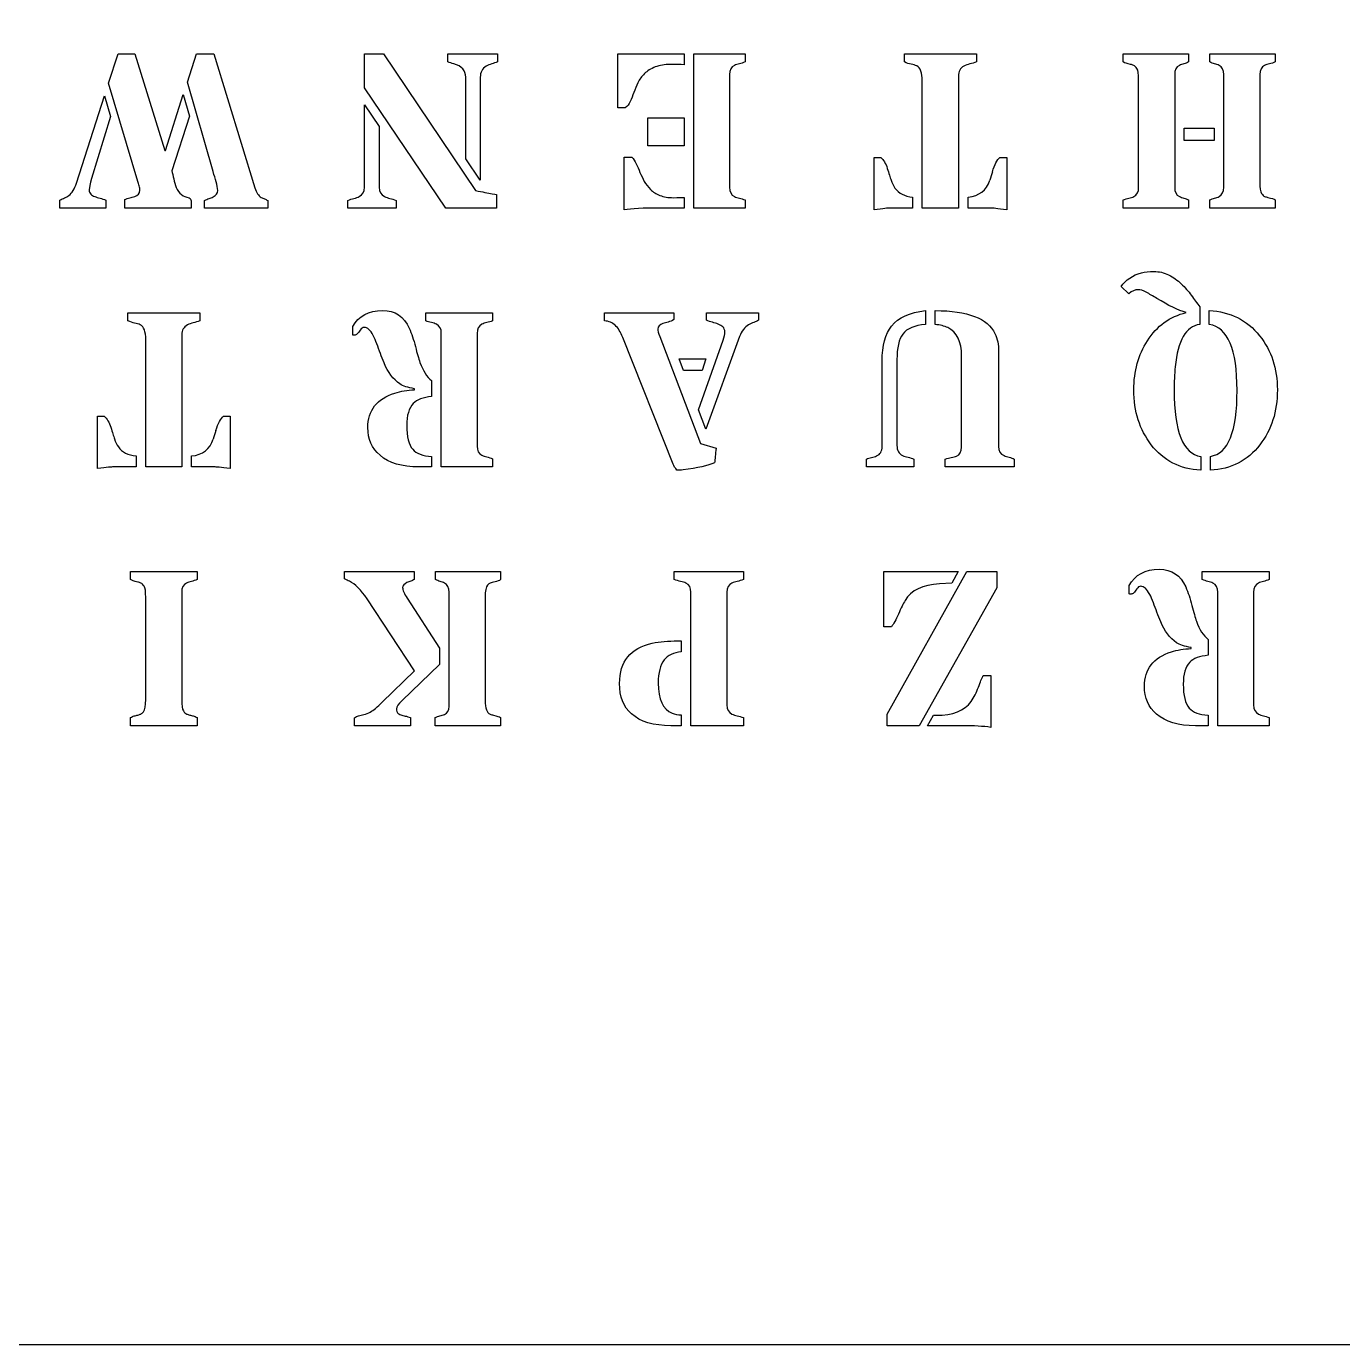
# Model space of a CAD drawing. Header units: millimetres. Extents: x -177 to 23, y -29 to 171.
# Drawn here: x -77.3 to -27.1, y -29.5 to 20.8 of the extents above; entities that cross this region are included whole.
import ezdxf

# ---------------------------------------------------------------- set-up
doc = ezdxf.new("R2010")
doc.units = ezdxf.units.MM
doc.layers.get('0').update_dxf_attribs({"linetype": 'CONTINUOUS'})

msp = doc.modelspace()

# ---------------------------------------------------------------- linework, layer by layer
for p, q in [((-74.125, 18.613), (-73.762, 19.72)), ((-73.762, 19.72), (-73.125, 19.72)), ((-73.125, 19.72), (-71.977, 16.046)), ((-71.117, 18.646), (-70.77, 19.72)), ((-70.77, 19.72), (-70.117, 19.72)), ((-70.117, 19.72), (-68.547, 14.617)), ((-64.371, 18.435), (-64.371, 19.72)), ((-64.371, 19.72), (-63.656, 19.72)), ((-63.656, 19.72), (-60.143, 14.513)), ((-61.201, 19.422), (-61.201, 19.72)), ((-61.201, 19.72), (-59.313, 19.72)), ((-59.313, 19.72), (-59.313, 19.422)), ((-54.721, 17.67), (-54.721, 19.72)), ((-54.721, 19.72), (-52.201, 19.72)), ((-52.201, 19.72), (-52.201, 19.307)), ((-51.833, 13.848), (-51.833, 19.72)), ((-51.833, 19.72), (-49.879, 19.72)), ((-49.879, 19.72), (-49.879, 19.414)), ((-43.806, 19.414), (-43.806, 19.72)), ((-43.806, 19.72), (-41.062, 19.72)), ((-41.062, 19.72), (-41.062, 19.414)), ((-35.477, 19.414), (-35.477, 19.72)), ((-35.477, 19.72), (-32.981, 19.72)), ((-32.981, 19.72), (-32.981, 19.414)), ((-32.179, 19.414), (-32.179, 19.72)), ((-32.179, 19.72), (-29.683, 19.72)), ((-29.683, 19.72), (-29.683, 19.414)), ((-73.01, 14.86), (-74.125, 18.613)), ((-70.142, 15.237), (-71.117, 18.646)), ((-60.52, 15.728), (-60.52, 18.832)), ((-59.966, 18.832), (-59.966, 14.906)), ((-50.469, 18.935), (-50.469, 14.641)), ((-43.128, 13.848), (-43.128, 18.695)), ((-41.752, 18.881), (-41.752, 13.848)), ((-34.886, 14.641), (-34.886, 18.728)), ((-33.514, 18.935), (-33.514, 14.641)), ((-31.642, 14.641), (-31.642, 18.935)), ((-30.27, 18.935), (-30.27, 14.844)), ((-75.349, 14.794), (-74.282, 18.125)), ((-74.282, 18.125), (-74.051, 17.336)), ((-71.96, 16.046), (-71.278, 18.175)), ((-71.278, 18.175), (-71.039, 17.348)), ((-61.272, 13.848), (-64.371, 18.435)), ((-64.371, 14.641), (-64.371, 17.778)), ((-64.371, 17.778), (-63.817, 16.96)), ((-54.44, 17.67), (-54.721, 17.67)), ((-74.051, 17.336), (-74.77, 14.972)), ((-71.039, 17.348), (-71.72, 15.27)), ((-63.817, 16.96), (-63.817, 14.641)), ((-71.977, 16.046), (-71.96, 16.046)), ((-59.966, 14.906), (-60.52, 15.728)), ((-54.486, 13.786), (-54.486, 15.786)), ((-54.486, 15.786), (-54.197, 15.786)), ((-44.967, 13.786), (-44.967, 15.778)), ((-44.967, 15.778), (-44.711, 15.778)), ((-40.169, 15.778), (-39.913, 15.778)), ((-39.913, 15.778), (-39.913, 13.786)), ((-75.977, 13.848), (-75.977, 14.15)), ((-74.233, 14.15), (-74.233, 13.848)), ((-73.51, 13.848), (-73.51, 14.17)), ((-70.977, 14.067), (-70.977, 13.848)), ((-70.464, 13.848), (-70.464, 14.141)), ((-68.063, 14.133), (-68.063, 13.848)), ((-65.007, 13.848), (-65.007, 14.141)), ((-63.172, 14.141), (-63.172, 13.848)), ((-59.35, 14.365), (-59.35, 13.848)), ((-52.201, 14.257), (-52.201, 13.848)), ((-49.879, 14.158), (-49.879, 13.848)), ((-43.496, 14.265), (-43.496, 13.848)), ((-41.384, 13.848), (-41.384, 14.265)), ((-35.477, 13.848), (-35.477, 14.158)), ((-32.981, 14.158), (-32.981, 13.848)), ((-32.179, 13.848), (-32.179, 14.158)), ((-29.683, 14.158), (-29.683, 13.848)), ((-74.233, 13.848), (-75.977, 13.848)), ((-70.977, 13.848), (-73.51, 13.848)), ((-68.063, 13.848), (-70.464, 13.848)), ((-63.172, 13.848), (-65.007, 13.848)), ((-59.35, 13.848), (-61.272, 13.848)), ((-52.201, 13.848), (-53.135, 13.848)), ((-49.879, 13.848), (-51.833, 13.848)), ((-43.496, 13.848), (-44.376, 13.848)), ((-41.752, 13.848), (-43.128, 13.848)), ((-40.504, 13.848), (-41.384, 13.848)), ((-32.981, 13.848), (-35.477, 13.848)), ((-29.683, 13.848), (-32.179, 13.848)), ((-35.264, 10.587), (-35.557, 10.856)), ((-32.561, 10.091), (-32.561, 9.414)), ((-73.386, 9.554), (-73.386, 9.86)), ((-73.386, 9.86), (-70.642, 9.86)), ((-70.642, 9.86), (-70.642, 9.554)), ((-62.044, 9.554), (-62.044, 9.86)), ((-62.044, 9.86), (-59.495, 9.86)), ((-59.495, 9.86), (-59.495, 9.554)), ((-55.234, 9.554), (-55.234, 9.86)), ((-55.234, 9.86), (-52.593, 9.86)), ((-52.593, 9.86), (-52.593, 9.6)), ((-51.345, 9.579), (-51.345, 9.86)), ((-51.345, 9.86), (-49.366, 9.86)), ((-49.366, 9.86), (-49.366, 9.579)), ((-43.006, 9.943), (-43.006, 9.414)), ((-42.638, 9.414), (-42.638, 9.943)), ((-32.194, 9.414), (-32.194, 9.943)), ((-64.825, 9.009), (-64.825, 9.331)), ((-61.449, 3.988), (-61.449, 9.075)), ((-60.086, 9.075), (-60.086, 4.781)), ((-72.708, 3.988), (-72.708, 8.835)), ((-71.332, 9.021), (-71.332, 3.988)), ((-52.622, 4.096), (-54.536, 8.914)), ((-53.126, 8.955), (-51.577, 4.881)), ((-51.647, 6.158), (-50.717, 8.819)), ((-50.089, 8.955), (-51.374, 5.426)), ((-44.093, 8.075), (-44.093, 4.806)), ((-41.63, 4.74), (-41.63, 8.211)), ((-40.221, 8.381), (-40.221, 4.765)), ((-44.659, 4.765), (-44.659, 8.025)), ((-61.817, 7.277), (-61.817, 6.67)), ((-62.466, 6.93), (-62.466, 6.967)), ((-51.374, 5.426), (-51.647, 6.158)), ((-74.547, 3.926), (-74.547, 5.918)), ((-74.547, 5.918), (-74.291, 5.918)), ((-69.749, 5.918), (-69.493, 5.918)), ((-69.493, 5.918), (-69.493, 3.926)), ((-51.577, 4.881), (-50.982, 4.699)), ((-73.076, 4.405), (-73.076, 3.988)), ((-70.964, 3.988), (-70.964, 4.405)), ((-61.817, 4.389), (-61.817, 3.988)), ((-59.495, 4.298), (-59.495, 3.988)), ((-45.258, 3.988), (-45.258, 4.281)), ((-43.448, 4.281), (-43.448, 3.988)), ((-42.25, 3.988), (-42.25, 4.281)), ((-39.622, 4.281), (-39.622, 3.988)), ((-32.52, 4.389), (-32.52, 3.86)), ((-32.152, 3.86), (-32.152, 4.389)), ((-73.076, 3.988), (-73.956, 3.988)), ((-71.332, 3.988), (-72.708, 3.988)), ((-70.084, 3.988), (-70.964, 3.988)), ((-61.817, 3.988), (-62.305, 3.988)), ((-59.495, 3.988), (-61.449, 3.988)), ((-43.448, 3.988), (-45.258, 3.988)), ((-39.622, 3.988), (-42.25, 3.988)), ((-73.291, -0.306), (-73.291, 0)), ((-73.291, 0), (-70.749, 0)), ((-70.749, 0), (-70.749, -0.306)), ((-65.131, -0.273), (-65.131, 0)), ((-65.131, 0), (-62.486, 0)), ((-62.486, 0), (-62.486, -0.306)), ((-61.668, -0.306), (-61.668, 0)), ((-61.668, 0), (-59.189, 0)), ((-59.189, 0), (-59.189, -0.306)), ((-52.585, -0.306), (-52.585, 0)), ((-52.585, 0), (-49.94, 0)), ((-49.94, 0), (-49.94, -0.306)), ((-44.595, -2.099), (-44.595, 0)), ((-44.595, 0), (-41.756, 0)), ((-41.756, 0), (-42.004, -0.442)), ((-32.464, -0.306), (-32.464, 0)), ((-32.464, 0), (-29.915, 0)), ((-29.915, 0), (-29.915, -0.306)), ((-42.004, -0.442), (-42.467, -0.467)), ((-72.708, -4.876), (-72.708, -0.992)), ((-71.34, -0.785), (-71.34, -4.876)), ((-61.152, -5.145), (-61.152, -0.785)), ((-59.78, -0.955), (-59.78, -4.909)), ((-51.94, -5.872), (-51.94, -0.785)), ((-50.569, -0.785), (-50.569, -5.079)), ((-35.245, -0.851), (-35.245, -0.529)), ((-31.869, -5.872), (-31.869, -0.785)), ((-30.506, -0.785), (-30.506, -5.079)), ((-62.47, -3.785), (-64.276, -1.041)), ((-62.751, -1.017), (-61.52, -2.917)), ((-44.302, -2.099), (-44.595, -2.099)), ((-61.52, -2.917), (-61.52, -3.545)), ((-52.445, -2.64), (-52.308, -2.64)), ((-52.308, -2.64), (-52.308, -3.054)), ((-32.886, -2.93), (-32.886, -2.893)), ((-32.237, -2.583), (-32.237, -3.19)), ((-63.705, -4.975), (-62.47, -3.785)), ((-61.52, -3.545), (-62.941, -4.909)), ((-40.806, -3.959), (-40.512, -3.959)), ((-40.512, -3.959), (-40.512, -5.934)), ((-52.308, -5.463), (-52.308, -5.872)), ((-42.926, -5.872), (-42.702, -5.475)), ((-42.702, -5.475), (-42.595, -5.475)), ((-32.237, -5.471), (-32.237, -5.872)), ((-73.291, -5.872), (-73.291, -5.562)), ((-70.749, -5.872), (-73.291, -5.872)), ((-70.749, -5.562), (-70.749, -5.872)), ((-64.759, -5.872), (-64.759, -5.57)), ((-62.623, -5.872), (-64.759, -5.872)), ((-62.623, -5.562), (-62.623, -5.872)), ((-61.685, -5.872), (-61.685, -5.562)), ((-59.189, -5.872), (-61.685, -5.872)), ((-59.189, -5.562), (-59.189, -5.872)), ((-52.308, -5.872), (-52.701, -5.872)), ((-49.94, -5.872), (-51.94, -5.872)), ((-49.94, -5.562), (-49.94, -5.872)), ((-41.558, -5.872), (-42.926, -5.872)), ((-32.237, -5.872), (-32.725, -5.872)), ((-29.915, -5.872), (-31.869, -5.872)), ((-29.915, -5.562), (-29.915, -5.872))]:
    msp.add_line(p, q)
for points in [[(23.024, -29.451), (23.024, 170.549), (-176.976, 170.549), (-176.976, -29.451)], [(-53.577, 16.224), (-53.577, 17.282), (-52.201, 17.282), (-52.201, 16.224)], [(-32.01, 16.894), (-32.01, 16.427), (-33.146, 16.427), (-33.146, 16.894)], [(-52.226, 7.662), (-52.391, 8.1), (-51.374, 8.1), (-51.511, 7.662)], [(-44.467, -5.872), (-44.467, -5.434), (-41.426, 0), (-40.285, 0), (-40.285, -0.62), (-43.252, -5.872)]]:
    msp.add_lwpolyline(points, close=True)
for centre in [(-18.151, 8.192), (-47.731, -1.668)]:
    msp.add_arc(centre, 23.392, 162.4843, 163.3103)
for points in [[(-60.974, 19.34), (-61.054, 19.362), (-61.13, 19.389), (-61.201, 19.422)], [(-60.52, 18.832), (-60.52, 19.088), (-60.671, 19.257), (-60.974, 19.34)], [(-59.739, 19.249), (-59.89, 19.164), (-59.966, 19.024), (-59.966, 18.832)], [(-50.283, 19.282), (-50.407, 19.221), (-50.469, 19.106), (-50.469, 18.935)], [(-43.128, 18.695), (-43.128, 19.004), (-43.197, 19.194), (-43.335, 19.265)], [(-41.541, 19.257), (-41.682, 19.18), (-41.752, 19.055), (-41.752, 18.881)], [(-35.196, 19.323), (-35.322, 19.348), (-35.416, 19.378), (-35.477, 19.414)], [(-33.336, 19.282), (-33.455, 19.221), (-33.514, 19.106), (-33.514, 18.935)], [(-31.642, 18.935), (-31.642, 19.103), (-31.701, 19.219), (-31.82, 19.282)], [(-40.459, 15.232), (-40.373, 15.508), (-40.277, 15.69), (-40.169, 15.778)], [(-75.634, 14.332), (-75.515, 14.422), (-75.42, 14.577), (-75.349, 14.794)], [(-71.547, 14.637), (-71.45, 14.4), (-71.287, 14.27), (-71.055, 14.245)], [(-68.547, 14.617), (-68.492, 14.438), (-68.413, 14.318), (-68.311, 14.257)], [(-64.573, 14.29), (-64.438, 14.354), (-64.371, 14.471), (-64.371, 14.641)], [(-63.817, 14.641), (-63.817, 14.471), (-63.75, 14.354), (-63.615, 14.29)], [(-50.469, 14.641), (-50.469, 14.468), (-50.407, 14.351), (-50.283, 14.29)], [(-44.169, 14.613), (-44.029, 14.411), (-43.804, 14.296), (-43.496, 14.265)], [(-41.384, 14.265), (-40.957, 14.307), (-40.682, 14.522), (-40.558, 14.91)], [(-35.068, 14.29), (-34.946, 14.351), (-34.886, 14.468), (-34.886, 14.641)], [(-33.514, 14.641), (-33.514, 14.468), (-33.455, 14.351), (-33.336, 14.29)], [(-31.82, 14.29), (-31.701, 14.354), (-31.642, 14.471), (-31.642, 14.641)], [(-71.055, 14.245), (-71.003, 14.201), (-70.977, 14.141), (-70.977, 14.067)], [(-60.143, 14.513), (-60.011, 14.489), (-59.894, 14.467), (-59.792, 14.447)], [(-59.792, 14.447), (-59.561, 14.409), (-59.413, 14.381), (-59.35, 14.365)], [(-29.964, 14.257), (-29.827, 14.224), (-29.733, 14.191), (-29.683, 14.158)], [(-53.135, 13.848), (-53.755, 13.848), (-54.205, 13.827), (-54.486, 13.786)], [(-44.376, 13.848), (-44.415, 13.848), (-44.611, 13.827), (-44.967, 13.786)], [(-39.913, 13.786), (-40.269, 13.827), (-40.465, 13.848), (-40.504, 13.848)], [(-35.557, 10.856), (-35.375, 11.118), (-35.115, 11.294), (-34.776, 11.385)], [(-33.074, 9.868), (-33.388, 9.959), (-33.76, 10.138), (-34.19, 10.405)], [(-44.295, 9.356), (-44.036, 9.678), (-43.607, 9.874), (-43.006, 9.943)], [(-42.638, 9.943), (-41.396, 9.943), (-40.637, 9.651), (-40.361, 9.067)], [(-34.553, 8.794), (-34.187, 9.361), (-33.694, 9.72), (-33.074, 9.868)], [(-32.194, 9.943), (-31.4, 9.907), (-30.763, 9.587), (-30.28, 8.984)], [(-72.708, 8.835), (-72.708, 9.144), (-72.777, 9.334), (-72.915, 9.405)], [(-71.121, 9.397), (-71.262, 9.32), (-71.332, 9.195), (-71.332, 9.021)], [(-61.449, 9.075), (-61.449, 9.246), (-61.511, 9.361), (-61.635, 9.422)], [(-59.9, 9.422), (-60.024, 9.361), (-60.086, 9.246), (-60.086, 9.075)], [(-49.742, 9.405), (-49.896, 9.315), (-50.012, 9.164), (-50.089, 8.955)], [(-44.659, 8.025), (-44.659, 8.609), (-44.538, 9.053), (-44.295, 9.356)], [(-43.87, 9.05), (-44.019, 8.852), (-44.093, 8.527), (-44.093, 8.075)], [(-43.006, 9.414), (-43.419, 9.386), (-43.707, 9.265), (-43.87, 9.05)], [(-42.159, 9.294), (-42.288, 9.357), (-42.448, 9.397), (-42.638, 9.414)], [(-41.63, 8.211), (-41.63, 8.759), (-41.806, 9.12), (-42.159, 9.294)], [(-40.361, 9.067), (-40.268, 8.871), (-40.221, 8.642), (-40.221, 8.381)], [(-32.561, 9.414), (-33.09, 9.342), (-33.402, 8.805), (-33.495, 7.802)], [(-63.024, 7.149), (-63.283, 7.328), (-63.484, 7.594), (-63.627, 7.947)], [(-62.263, 7.972), (-62.15, 7.649), (-62.002, 7.418), (-61.817, 7.277)], [(-62.466, 6.967), (-62.722, 7.009), (-62.908, 7.069), (-63.024, 7.149)], [(-63.218, 6.802), (-62.997, 6.874), (-62.747, 6.916), (-62.466, 6.93)], [(-61.817, 6.67), (-62.145, 6.64), (-62.379, 6.551), (-62.52, 6.405)], [(-70.039, 5.372), (-69.953, 5.648), (-69.857, 5.83), (-69.749, 5.918)], [(-70.964, 4.405), (-70.537, 4.447), (-70.262, 4.662), (-70.138, 5.05)], [(-73.749, 4.753), (-73.609, 4.551), (-73.384, 4.436), (-73.076, 4.405)], [(-62.54, 4.662), (-62.4, 4.496), (-62.159, 4.405), (-61.817, 4.389)], [(-60.086, 4.781), (-60.086, 4.608), (-60.024, 4.491), (-59.9, 4.43)], [(-44.866, 4.405), (-44.728, 4.469), (-44.659, 4.589), (-44.659, 4.765)], [(-44.093, 4.806), (-44.093, 4.613), (-44.021, 4.485), (-43.878, 4.422)], [(-41.824, 4.401), (-41.695, 4.456), (-41.63, 4.569), (-41.63, 4.74)], [(-40.221, 4.765), (-40.221, 4.591), (-40.152, 4.476), (-40.014, 4.418)], [(-32.52, 3.86), (-33.308, 3.901), (-33.936, 4.225), (-34.404, 4.831)], [(-30.268, 4.831), (-30.742, 4.222), (-31.37, 3.899), (-32.152, 3.86)], [(-62.305, 3.988), (-62.949, 3.988), (-63.442, 4.135), (-63.784, 4.43)], [(-52.474, 3.86), (-52.542, 3.943), (-52.592, 4.021), (-52.622, 4.096)], [(-51.048, 4.141), (-51.288, 4.034), (-51.686, 3.945), (-52.242, 3.877)], [(-73.956, 3.988), (-73.995, 3.988), (-74.191, 3.967), (-74.547, 3.926)], [(-69.493, 3.926), (-69.849, 3.967), (-70.045, 3.988), (-70.084, 3.988)], [(-52.242, 3.877), (-52.33, 3.866), (-52.407, 3.86), (-52.474, 3.86)], [(-73.014, -0.397), (-73.146, -0.369), (-73.238, -0.339), (-73.291, -0.306)], [(-71.154, -0.438), (-71.278, -0.499), (-71.34, -0.614), (-71.34, -0.785)], [(-64.949, -0.368), (-65.007, -0.34), (-65.068, -0.309), (-65.131, -0.273)], [(-64.276, -1.041), (-64.504, -0.694), (-64.729, -0.47), (-64.949, -0.368)], [(-61.152, -0.785), (-61.152, -0.617), (-61.211, -0.501), (-61.329, -0.438)], [(-51.94, -0.785), (-51.94, -0.614), (-52.004, -0.499), (-52.131, -0.438)], [(-50.379, -0.438), (-50.505, -0.499), (-50.569, -0.614), (-50.569, -0.785)], [(-42.467, -0.467), (-43.12, -0.503), (-43.559, -0.713), (-43.785, -1.099)], [(-31.869, -0.785), (-31.869, -0.614), (-31.931, -0.499), (-32.055, -0.438)], [(-30.32, -0.438), (-30.444, -0.499), (-30.506, -0.614), (-30.506, -0.785)], [(-59.685, -0.512), (-59.748, -0.592), (-59.78, -0.74), (-59.78, -0.955)], [(-33.444, -2.711), (-33.703, -2.532), (-33.904, -2.266), (-34.047, -1.913)], [(-32.683, -1.888), (-32.57, -2.211), (-32.422, -2.442), (-32.237, -2.583)], [(-53.412, -2.727), (-53.133, -2.669), (-52.811, -2.64), (-52.445, -2.64)], [(-33.638, -3.058), (-33.417, -2.986), (-33.167, -2.944), (-32.886, -2.93)], [(-32.886, -2.893), (-33.142, -2.851), (-33.328, -2.791), (-33.444, -2.711)], [(-52.308, -3.054), (-52.603, -3.087), (-52.821, -3.191), (-52.961, -3.368)], [(-32.237, -3.19), (-32.565, -3.22), (-32.799, -3.309), (-32.94, -3.455)], [(-72.795, -5.339), (-72.737, -5.256), (-72.708, -5.102), (-72.708, -4.876)], [(-63.962, -5.215), (-63.873, -5.138), (-63.788, -5.058), (-63.705, -4.975)], [(-59.78, -4.909), (-59.78, -5.207), (-59.716, -5.38), (-59.59, -5.43)], [(-42.595, -5.475), (-41.959, -5.475), (-41.516, -5.299), (-41.269, -4.946)], [(-64.404, -5.446), (-64.225, -5.397), (-64.077, -5.32), (-63.962, -5.215)], [(-61.329, -5.442), (-61.211, -5.393), (-61.152, -5.293), (-61.152, -5.145)], [(-59.59, -5.43), (-59.551, -5.446), (-59.51, -5.46), (-59.466, -5.471)], [(-59.466, -5.471), (-59.331, -5.499), (-59.239, -5.529), (-59.189, -5.562)], [(-52.701, -5.872), (-53.367, -5.872), (-53.869, -5.722), (-54.205, -5.421)], [(-52.655, -5.388), (-52.548, -5.43), (-52.432, -5.455), (-52.308, -5.463)], [(-50.569, -5.079), (-50.569, -5.252), (-50.505, -5.369), (-50.379, -5.43)], [(-32.725, -5.872), (-33.369, -5.872), (-33.862, -5.725), (-34.204, -5.43)], [(-32.96, -5.198), (-32.82, -5.364), (-32.579, -5.455), (-32.237, -5.471)], [(-30.506, -5.079), (-30.506, -5.252), (-30.444, -5.369), (-30.32, -5.43)], [(-40.512, -5.934), (-40.821, -5.893), (-41.169, -5.872), (-41.558, -5.872)]]:
    msp.add_open_spline(points, degree=3)
for points, knots in [([(-59.313, 19.422), (-59.382, 19.389), (-59.454, 19.362), (-59.53, 19.34), (-59.606, 19.318), (-59.675, 19.287), (-59.739, 19.249)], [0, 0, 0, 0, 1, 1, 1, 2, 2, 2, 2]), ([(-52.201, 19.307), (-52.339, 19.318), (-52.513, 19.323), (-52.726, 19.323), (-52.938, 19.323), (-53.129, 19.29), (-53.298, 19.224), (-53.467, 19.158), (-53.605, 19.073), (-53.711, 18.97), (-53.817, 18.867), (-53.901, 18.752), (-53.961, 18.625), (-54.022, 18.498), (-54.074, 18.374), (-54.118, 18.251), (-54.162, 18.128), (-54.207, 18.015), (-54.252, 17.912), (-54.298, 17.809), (-54.361, 17.728), (-54.44, 17.67)], [0, 0, 0, 0, 1, 1, 1, 2, 2, 2, 3, 3, 3, 4, 4, 4, 5, 5, 5, 6, 6, 6, 7, 7, 7, 7]), ([(-49.879, 19.414), (-49.953, 19.384), (-50.025, 19.361), (-50.166, 19.331), (-50.228, 19.31), (-50.283, 19.282)], [0, 0, 0, 0, 1, 1, 2, 2, 2, 2]), ([(-43.335, 19.265), (-43.398, 19.296), (-43.47, 19.316), (-43.552, 19.327), (-43.633, 19.338), (-43.718, 19.367), (-43.806, 19.414)], [0, 0, 0, 0, 1, 1, 1, 2, 2, 2, 2]), ([(-41.062, 19.414), (-41.15, 19.384), (-41.235, 19.358), (-41.318, 19.338), (-41.401, 19.317), (-41.475, 19.29), (-41.541, 19.257)], [0, 0, 0, 0, 1, 1, 1, 2, 2, 2, 2]), ([(-34.886, 18.728), (-34.886, 18.957), (-34.908, 19.103), (-34.996, 19.23), (-35.037, 19.27), (-35.111, 19.303), (-35.152, 19.315), (-35.196, 19.323)], [0, 0, 0, 0, 1, 1, 2, 2, 3, 3, 3, 3]), ([(-32.981, 19.414), (-33.039, 19.384), (-33.099, 19.36), (-33.163, 19.344), (-33.226, 19.327), (-33.284, 19.307), (-33.336, 19.282)], [0, 0, 0, 0, 1, 1, 1, 2, 2, 2, 2]), ([(-31.82, 19.282), (-31.872, 19.31), (-31.93, 19.331), (-32.057, 19.361), (-32.119, 19.384), (-32.179, 19.414)], [1, 1, 1, 1, 2, 2, 3, 3, 3, 3]), ([(-29.683, 19.414), (-29.758, 19.384), (-29.83, 19.361), (-29.9, 19.346), (-29.97, 19.331), (-30.033, 19.31), (-30.088, 19.282), (-30.209, 19.221), (-30.27, 19.106), (-30.27, 18.935)], [0, 0, 0, 0, 1, 1, 1, 2, 2, 2, 3, 3, 3, 3]), ([(-54.197, 15.786), (-54.128, 15.72), (-54.07, 15.636), (-54.023, 15.534), (-53.976, 15.432), (-53.929, 15.324), (-53.881, 15.21), (-53.832, 15.095), (-53.778, 14.981), (-53.717, 14.867), (-53.657, 14.752), (-53.578, 14.649), (-53.482, 14.557), (-53.385, 14.464), (-53.265, 14.389), (-53.12, 14.332), (-52.976, 14.274), (-52.807, 14.245), (-52.614, 14.245), (-52.421, 14.245), (-52.283, 14.249), (-52.201, 14.257)], [0, 0, 0, 0, 1, 1, 1, 2, 2, 2, 3, 3, 3, 4, 4, 4, 5, 5, 5, 6, 6, 6, 7, 7, 7, 7]), ([(-44.711, 15.778), (-44.603, 15.69), (-44.52, 15.551), (-44.401, 15.17), (-44.354, 15.021), (-44.282, 14.803), (-44.233, 14.703), (-44.169, 14.613)], [0, 0, 0, 0, 1, 1, 2, 2, 3, 3, 3, 3]), ([(-71.72, 15.27), (-71.69, 15.176), (-71.664, 15.073), (-71.62, 14.847), (-71.588, 14.739), (-71.547, 14.637)], [0, 0, 0, 0, 1, 1, 2, 2, 2, 2]), ([(-70.138, 14.274), (-70.025, 14.332), (-69.968, 14.412), (-69.968, 14.619), (-69.987, 14.73), (-70.061, 14.967), (-70.101, 15.096), (-70.142, 15.237)], [2, 2, 2, 2, 3, 3, 4, 4, 5, 5, 5, 5]), ([(-74.77, 14.972), (-74.831, 14.768), (-74.861, 14.628), (-74.861, 14.551), (-74.861, 14.473), (-74.842, 14.416), (-74.803, 14.379), (-74.764, 14.342), (-74.714, 14.312), (-74.652, 14.288), (-74.59, 14.265), (-74.522, 14.243), (-74.448, 14.224), (-74.373, 14.205), (-74.302, 14.18), (-74.233, 14.15)], [0, 0, 0, 0, 1, 1, 1, 2, 2, 2, 3, 3, 3, 4, 4, 4, 5, 5, 5, 5]), ([(-73.13, 14.286), (-72.997, 14.325), (-72.931, 14.405), (-72.931, 14.526), (-72.931, 14.575), (-72.941, 14.63), (-72.979, 14.752), (-72.996, 14.808), (-73.01, 14.86)], [2, 2, 2, 2, 3, 3, 3, 4, 4, 5, 5, 5, 5]), ([(-30.27, 14.844), (-30.27, 14.615), (-30.249, 14.47), (-30.206, 14.408), (-30.163, 14.346), (-30.123, 14.307), (-30.086, 14.292), (-30.049, 14.277), (-30.008, 14.265), (-29.964, 14.257)], [0, 0, 0, 0, 1, 1, 1, 2, 2, 2, 3, 3, 3, 3]), ([(-75.977, 14.15), (-75.919, 14.183), (-75.861, 14.212), (-75.803, 14.237), (-75.745, 14.261), (-75.689, 14.293), (-75.634, 14.332)], [0, 0, 0, 0, 1, 1, 1, 2, 2, 2, 2]), ([(-73.51, 14.17), (-73.449, 14.203), (-73.385, 14.227), (-73.25, 14.254), (-73.187, 14.27), (-73.13, 14.286)], [0, 0, 0, 0, 1, 1, 2, 2, 2, 2]), ([(-70.464, 14.141), (-70.409, 14.169), (-70.353, 14.192), (-70.237, 14.228), (-70.185, 14.249), (-70.138, 14.274)], [0, 0, 0, 0, 1, 1, 2, 2, 2, 2]), ([(-68.311, 14.257), (-68.267, 14.232), (-68.224, 14.212), (-68.181, 14.197), (-68.138, 14.182), (-68.099, 14.161), (-68.063, 14.133)], [0, 0, 0, 0, 1, 1, 1, 2, 2, 2, 2]), ([(-65.007, 14.141), (-64.93, 14.175), (-64.854, 14.2), (-64.778, 14.218), (-64.702, 14.236), (-64.634, 14.26), (-64.573, 14.29)], [0, 0, 0, 0, 1, 1, 1, 2, 2, 2, 2]), ([(-63.615, 14.29), (-63.554, 14.26), (-63.485, 14.236), (-63.408, 14.218), (-63.331, 14.2), (-63.252, 14.175), (-63.172, 14.141)], [0, 0, 0, 0, 1, 1, 1, 2, 2, 2, 2]), ([(-50.283, 14.29), (-50.228, 14.263), (-50.166, 14.241), (-50.025, 14.211), (-49.953, 14.188), (-49.879, 14.158)], [1, 1, 1, 1, 2, 2, 3, 3, 3, 3]), ([(-35.477, 14.158), (-35.402, 14.188), (-35.33, 14.211), (-35.26, 14.226), (-35.19, 14.241), (-35.125, 14.263), (-35.068, 14.29)], [0, 0, 0, 0, 1, 1, 1, 2, 2, 2, 2]), ([(-33.336, 14.29), (-33.284, 14.265), (-33.226, 14.245), (-33.163, 14.228), (-33.099, 14.212), (-33.039, 14.188), (-32.981, 14.158)], [0, 0, 0, 0, 1, 1, 1, 2, 2, 2, 2]), ([(-32.179, 14.158), (-32.119, 14.188), (-32.057, 14.211), (-31.93, 14.241), (-31.872, 14.263), (-31.82, 14.29)], [0, 0, 0, 0, 1, 1, 2, 2, 2, 2]), ([(-34.776, 11.385), (-34.652, 11.418), (-34.495, 11.434), (-34.112, 11.434), (-33.926, 11.39), (-33.565, 11.211), (-33.404, 11.098), (-33.12, 10.828), (-32.993, 10.682), (-32.767, 10.368), (-32.661, 10.224), (-32.561, 10.091)], [1, 1, 1, 1, 2, 2, 3, 3, 4, 4, 5, 5, 6, 6, 6, 6]), ([(-34.19, 10.405), (-34.341, 10.496), (-34.476, 10.575), (-34.594, 10.641), (-34.713, 10.707), (-34.82, 10.74), (-34.917, 10.74), (-35.013, 10.74), (-35.129, 10.689), (-35.264, 10.587)], [0, 0, 0, 0, 1, 1, 1, 2, 2, 2, 3, 3, 3, 3]), ([(-72.915, 9.405), (-72.978, 9.436), (-73.05, 9.456), (-73.132, 9.467), (-73.213, 9.478), (-73.298, 9.507), (-73.386, 9.554)], [0, 0, 0, 0, 1, 1, 1, 2, 2, 2, 2]), ([(-70.642, 9.554), (-70.73, 9.524), (-70.815, 9.498), (-70.898, 9.478), (-70.981, 9.457), (-71.055, 9.43), (-71.121, 9.397)], [0, 0, 0, 0, 1, 1, 1, 2, 2, 2, 2]), ([(-64.825, 9.331), (-64.597, 9.742), (-64.216, 9.947), (-63.685, 9.947), (-63.208, 9.947), (-62.871, 9.722), (-62.672, 9.273)], [0, 0, 0, 0, 1, 1, 1, 2, 2, 2, 2]), ([(-61.635, 9.422), (-61.693, 9.45), (-61.757, 9.471), (-61.898, 9.501), (-61.97, 9.524), (-62.044, 9.554)], [1, 1, 1, 1, 2, 2, 3, 3, 3, 3]), ([(-59.495, 9.554), (-59.569, 9.524), (-59.641, 9.501), (-59.782, 9.471), (-59.845, 9.45), (-59.9, 9.422)], [0, 0, 0, 0, 1, 1, 2, 2, 2, 2]), ([(-54.536, 8.914), (-54.618, 9.126), (-54.714, 9.282), (-54.823, 9.383), (-54.932, 9.483), (-55.069, 9.54), (-55.234, 9.554)], [0, 0, 0, 0, 1, 1, 1, 2, 2, 2, 2]), ([(-52.593, 9.6), (-52.662, 9.558), (-52.733, 9.527), (-52.806, 9.507), (-52.879, 9.486), (-52.946, 9.466), (-53.007, 9.447)], [0, 0, 0, 0, 1, 1, 1, 2, 2, 2, 2]), ([(-50.717, 8.819), (-50.673, 8.943), (-50.651, 9.046), (-50.651, 9.129), (-50.651, 9.211), (-50.675, 9.275), (-50.721, 9.321), (-50.768, 9.366), (-50.827, 9.402), (-50.897, 9.428), (-50.967, 9.454), (-51.042, 9.477), (-51.122, 9.496), (-51.202, 9.516), (-51.277, 9.543), (-51.345, 9.579)], [0, 0, 0, 0, 1, 1, 1, 2, 2, 2, 3, 3, 3, 4, 4, 4, 5, 5, 5, 5]), ([(-49.366, 9.579), (-49.421, 9.543), (-49.481, 9.514), (-49.546, 9.492), (-49.611, 9.47), (-49.676, 9.441), (-49.742, 9.405)], [0, 0, 0, 0, 1, 1, 1, 2, 2, 2, 2]), ([(-64.044, 8.992), (-64.154, 9.199), (-64.267, 9.302), (-64.383, 9.302), (-64.441, 9.302), (-64.493, 9.268), (-64.584, 9.133), (-64.621, 9.084), (-64.682, 9.02), (-64.716, 9.005), (-64.794, 9.005), (-64.817, 9.006), (-64.825, 9.009)], [5, 5, 5, 5, 6, 6, 6, 7, 7, 8, 8, 9, 9, 10, 10, 10, 10]), ([(-62.672, 9.273), (-62.581, 9.067), (-62.503, 8.833), (-62.371, 8.312), (-62.313, 8.112), (-62.263, 7.972)], [2, 2, 2, 2, 3, 3, 4, 4, 4, 4]), ([(-53.007, 9.447), (-53.139, 9.408), (-53.205, 9.339), (-53.205, 9.24), (-53.205, 9.185), (-53.179, 9.09), (-53.126, 8.955)], [0, 0, 0, 0, 1, 1, 1, 2, 2, 2, 2]), ([(-32.152, 4.389), (-31.475, 4.496), (-31.136, 5.334), (-31.136, 6.901), (-31.136, 8.469), (-31.488, 9.306), (-32.194, 9.414)], [0, 0, 0, 0, 1, 1, 1, 2, 2, 2, 2]), ([(-63.627, 7.947), (-63.677, 8.065), (-63.724, 8.186), (-63.815, 8.434), (-63.86, 8.556), (-63.948, 8.793), (-63.995, 8.899), (-64.044, 8.992)], [2, 2, 2, 2, 3, 3, 4, 4, 5, 5, 5, 5]), ([(-34.404, 4.831), (-34.848, 5.404), (-35.07, 6.101), (-35.07, 6.922), (-35.07, 7.635), (-34.897, 8.259), (-34.553, 8.794)], [1, 1, 1, 1, 2, 2, 2, 3, 3, 3, 3]), ([(-30.28, 8.984), (-29.829, 8.425), (-29.603, 7.737), (-29.603, 6.922), (-29.603, 6.098), (-29.824, 5.401), (-30.268, 4.831)], [1, 1, 1, 1, 2, 2, 2, 3, 3, 3, 3]), ([(-33.495, 7.802), (-33.52, 7.516), (-33.532, 7.222), (-33.532, 6.922), (-33.532, 5.33), (-33.195, 4.485), (-32.52, 4.389)], [1, 1, 1, 1, 2, 2, 2, 3, 3, 3, 3]), ([(-63.784, 4.43), (-64.093, 4.695), (-64.247, 5.046), (-64.247, 5.484), (-64.247, 6.145), (-63.904, 6.585), (-63.218, 6.802)], [1, 1, 1, 1, 2, 2, 2, 3, 3, 3, 3]), ([(-62.52, 6.405), (-62.685, 6.229), (-62.767, 5.951), (-62.767, 5.571), (-62.767, 5.138), (-62.692, 4.835), (-62.54, 4.662)], [1, 1, 1, 1, 2, 2, 2, 3, 3, 3, 3]), ([(-74.291, 5.918), (-74.183, 5.83), (-74.1, 5.691), (-73.981, 5.31), (-73.934, 5.161), (-73.862, 4.943), (-73.813, 4.843), (-73.749, 4.753)], [0, 0, 0, 0, 1, 1, 2, 2, 3, 3, 3, 3]), ([(-50.982, 4.699), (-50.998, 4.583), (-51.009, 4.479), (-51.015, 4.387), (-51.02, 4.295), (-51.031, 4.213), (-51.048, 4.141)], [0, 0, 0, 0, 1, 1, 1, 2, 2, 2, 2]), ([(-59.9, 4.43), (-59.845, 4.403), (-59.782, 4.381), (-59.641, 4.351), (-59.569, 4.328), (-59.495, 4.298)], [1, 1, 1, 1, 2, 2, 3, 3, 3, 3]), ([(-45.258, 4.281), (-45.198, 4.312), (-45.132, 4.334), (-45.062, 4.348), (-44.992, 4.361), (-44.926, 4.381), (-44.866, 4.405)], [0, 0, 0, 0, 1, 1, 1, 2, 2, 2, 2]), ([(-43.878, 4.422), (-43.815, 4.392), (-43.745, 4.369), (-43.669, 4.354), (-43.594, 4.339), (-43.52, 4.315), (-43.448, 4.281)], [0, 0, 0, 0, 1, 1, 1, 2, 2, 2, 2]), ([(-42.25, 4.281), (-42.173, 4.312), (-42.097, 4.333), (-41.948, 4.358), (-41.882, 4.377), (-41.824, 4.401)], [0, 0, 0, 0, 1, 1, 2, 2, 2, 2]), ([(-40.014, 4.418), (-39.957, 4.393), (-39.892, 4.373), (-39.752, 4.343), (-39.685, 4.317), (-39.622, 4.281)], [1, 1, 1, 1, 2, 2, 3, 3, 3, 3]), ([(-35.245, -0.529), (-35.017, -0.118), (-34.636, 0.087), (-34.105, 0.087), (-33.628, 0.087), (-33.291, -0.138), (-33.092, -0.587)], [0, 0, 0, 0, 1, 1, 1, 2, 2, 2, 2]), ([(-72.708, -0.992), (-72.708, -0.763), (-72.729, -0.618), (-72.772, -0.556), (-72.815, -0.494), (-72.855, -0.455), (-72.892, -0.438), (-72.929, -0.421), (-72.97, -0.408), (-73.014, -0.397)], [0, 0, 0, 0, 1, 1, 1, 2, 2, 2, 3, 3, 3, 3]), ([(-70.749, -0.306), (-70.824, -0.336), (-70.896, -0.359), (-71.037, -0.389), (-71.099, -0.41), (-71.154, -0.438)], [0, 0, 0, 0, 1, 1, 2, 2, 2, 2]), ([(-62.759, -0.421), (-62.869, -0.477), (-62.924, -0.537), (-62.924, -0.603), (-62.924, -0.705), (-62.867, -0.843), (-62.751, -1.017)], [0, 0, 0, 0, 1, 1, 1, 2, 2, 2, 2]), ([(-62.486, -0.306), (-62.52, -0.325), (-62.562, -0.344), (-62.612, -0.362), (-62.663, -0.379), (-62.712, -0.399), (-62.759, -0.421)], [0, 0, 0, 0, 1, 1, 1, 2, 2, 2, 2]), ([(-61.329, -0.438), (-61.379, -0.41), (-61.434, -0.389), (-61.495, -0.374), (-61.555, -0.359), (-61.613, -0.336), (-61.668, -0.306)], [0, 0, 0, 0, 1, 1, 1, 2, 2, 2, 2]), ([(-59.189, -0.306), (-59.247, -0.347), (-59.318, -0.375), (-59.402, -0.39), (-59.486, -0.406), (-59.547, -0.421), (-59.586, -0.436), (-59.624, -0.451), (-59.657, -0.477), (-59.685, -0.512)], [0, 0, 0, 0, 1, 1, 1, 2, 2, 2, 3, 3, 3, 3]), ([(-52.131, -0.438), (-52.188, -0.41), (-52.257, -0.389), (-52.414, -0.359), (-52.497, -0.336), (-52.585, -0.306)], [1, 1, 1, 1, 2, 2, 3, 3, 3, 3]), ([(-49.94, -0.306), (-50.023, -0.336), (-50.102, -0.359), (-50.254, -0.389), (-50.321, -0.41), (-50.379, -0.438)], [0, 0, 0, 0, 1, 1, 2, 2, 2, 2]), ([(-32.055, -0.438), (-32.113, -0.41), (-32.177, -0.389), (-32.318, -0.359), (-32.39, -0.336), (-32.464, -0.306)], [1, 1, 1, 1, 2, 2, 3, 3, 3, 3]), ([(-29.915, -0.306), (-29.989, -0.336), (-30.061, -0.359), (-30.202, -0.389), (-30.265, -0.41), (-30.32, -0.438)], [0, 0, 0, 0, 1, 1, 2, 2, 2, 2]), ([(-34.464, -0.868), (-34.574, -0.661), (-34.687, -0.558), (-34.803, -0.558), (-34.861, -0.558), (-34.913, -0.592), (-35.004, -0.727), (-35.041, -0.776), (-35.102, -0.84), (-35.136, -0.855), (-35.214, -0.855), (-35.237, -0.854), (-35.245, -0.851)], [5, 5, 5, 5, 6, 6, 6, 7, 7, 8, 8, 9, 9, 10, 10, 10, 10]), ([(-34.047, -1.913), (-34.097, -1.795), (-34.144, -1.674), (-34.235, -1.426), (-34.28, -1.304), (-34.368, -1.067), (-34.415, -0.961), (-34.464, -0.868)], [2, 2, 2, 2, 3, 3, 4, 4, 5, 5, 5, 5]), ([(-33.092, -0.587), (-33.001, -0.793), (-32.923, -1.027), (-32.791, -1.548), (-32.733, -1.748), (-32.683, -1.888)], [2, 2, 2, 2, 3, 3, 4, 4, 4, 4]), ([(-43.785, -1.099), (-43.854, -1.22), (-43.937, -1.393), (-44.133, -1.842), (-44.222, -2.003), (-44.302, -2.099)], [1, 1, 1, 1, 2, 2, 3, 3, 3, 3]), ([(-54.205, -5.421), (-54.508, -5.152), (-54.66, -4.766), (-54.66, -4.264), (-54.66, -3.419), (-54.244, -2.906), (-53.412, -2.727)], [1, 1, 1, 1, 2, 2, 2, 3, 3, 3, 3]), ([(-52.961, -3.368), (-53.113, -3.558), (-53.188, -3.851), (-53.188, -4.248), (-53.188, -4.871), (-53.011, -5.251), (-52.655, -5.388)], [1, 1, 1, 1, 2, 2, 2, 3, 3, 3, 3]), ([(-34.204, -5.43), (-34.513, -5.165), (-34.667, -4.814), (-34.667, -4.376), (-34.667, -3.715), (-34.324, -3.275), (-33.638, -3.058)], [1, 1, 1, 1, 2, 2, 2, 3, 3, 3, 3]), ([(-32.94, -3.455), (-33.105, -3.631), (-33.187, -3.909), (-33.187, -4.289), (-33.187, -4.722), (-33.112, -5.025), (-32.96, -5.198)], [1, 1, 1, 1, 2, 2, 2, 3, 3, 3, 3]), ([(-41.269, -4.946), (-41.156, -4.784), (-41.063, -4.604), (-40.92, -4.21), (-40.858, -4.061), (-40.806, -3.959)], [1, 1, 1, 1, 2, 2, 3, 3, 3, 3]), ([(-71.34, -4.876), (-71.34, -5.102), (-71.319, -5.246), (-71.276, -5.308), (-71.233, -5.37), (-71.194, -5.409), (-71.156, -5.426), (-71.119, -5.442), (-71.079, -5.456), (-71.034, -5.467), (-70.99, -5.478), (-70.944, -5.489), (-70.896, -5.5), (-70.848, -5.511), (-70.799, -5.532), (-70.749, -5.562)], [0, 0, 0, 0, 1, 1, 1, 2, 2, 2, 3, 3, 3, 4, 4, 4, 5, 5, 5, 5]), ([(-62.941, -4.909), (-63.087, -5.05), (-63.16, -5.157), (-63.16, -5.231), (-63.16, -5.306), (-63.145, -5.357), (-63.115, -5.384), (-63.084, -5.412), (-63.044, -5.435), (-62.995, -5.452), (-62.945, -5.47), (-62.888, -5.487), (-62.823, -5.502), (-62.758, -5.517), (-62.692, -5.537), (-62.623, -5.562)], [0, 0, 0, 0, 1, 1, 1, 2, 2, 2, 3, 3, 3, 4, 4, 4, 5, 5, 5, 5]), ([(-73.291, -5.562), (-73.241, -5.532), (-73.193, -5.511), (-73.146, -5.5), (-73.099, -5.489), (-73.054, -5.478), (-73.01, -5.467), (-72.966, -5.456), (-72.926, -5.442), (-72.89, -5.426), (-72.854, -5.409), (-72.822, -5.38), (-72.795, -5.339)], [0, 0, 0, 0, 1, 1, 1, 2, 2, 2, 3, 3, 3, 4, 4, 4, 4]), ([(-64.759, -5.57), (-64.712, -5.534), (-64.659, -5.509), (-64.598, -5.494), (-64.537, -5.479), (-64.473, -5.463), (-64.404, -5.446)], [0, 0, 0, 0, 1, 1, 1, 2, 2, 2, 2]), ([(-61.685, -5.562), (-61.627, -5.532), (-61.566, -5.51), (-61.44, -5.482), (-61.382, -5.464), (-61.329, -5.442)], [0, 0, 0, 0, 1, 1, 2, 2, 2, 2]), ([(-50.379, -5.43), (-50.321, -5.457), (-50.254, -5.479), (-50.102, -5.509), (-50.023, -5.532), (-49.94, -5.562)], [1, 1, 1, 1, 2, 2, 3, 3, 3, 3]), ([(-30.32, -5.43), (-30.265, -5.457), (-30.202, -5.479), (-30.061, -5.509), (-29.989, -5.532), (-29.915, -5.562)], [1, 1, 1, 1, 2, 2, 3, 3, 3, 3])]:
    msp.add_open_spline(points, degree=3, knots=knots)

doc.saveas('drawing.dxf')
